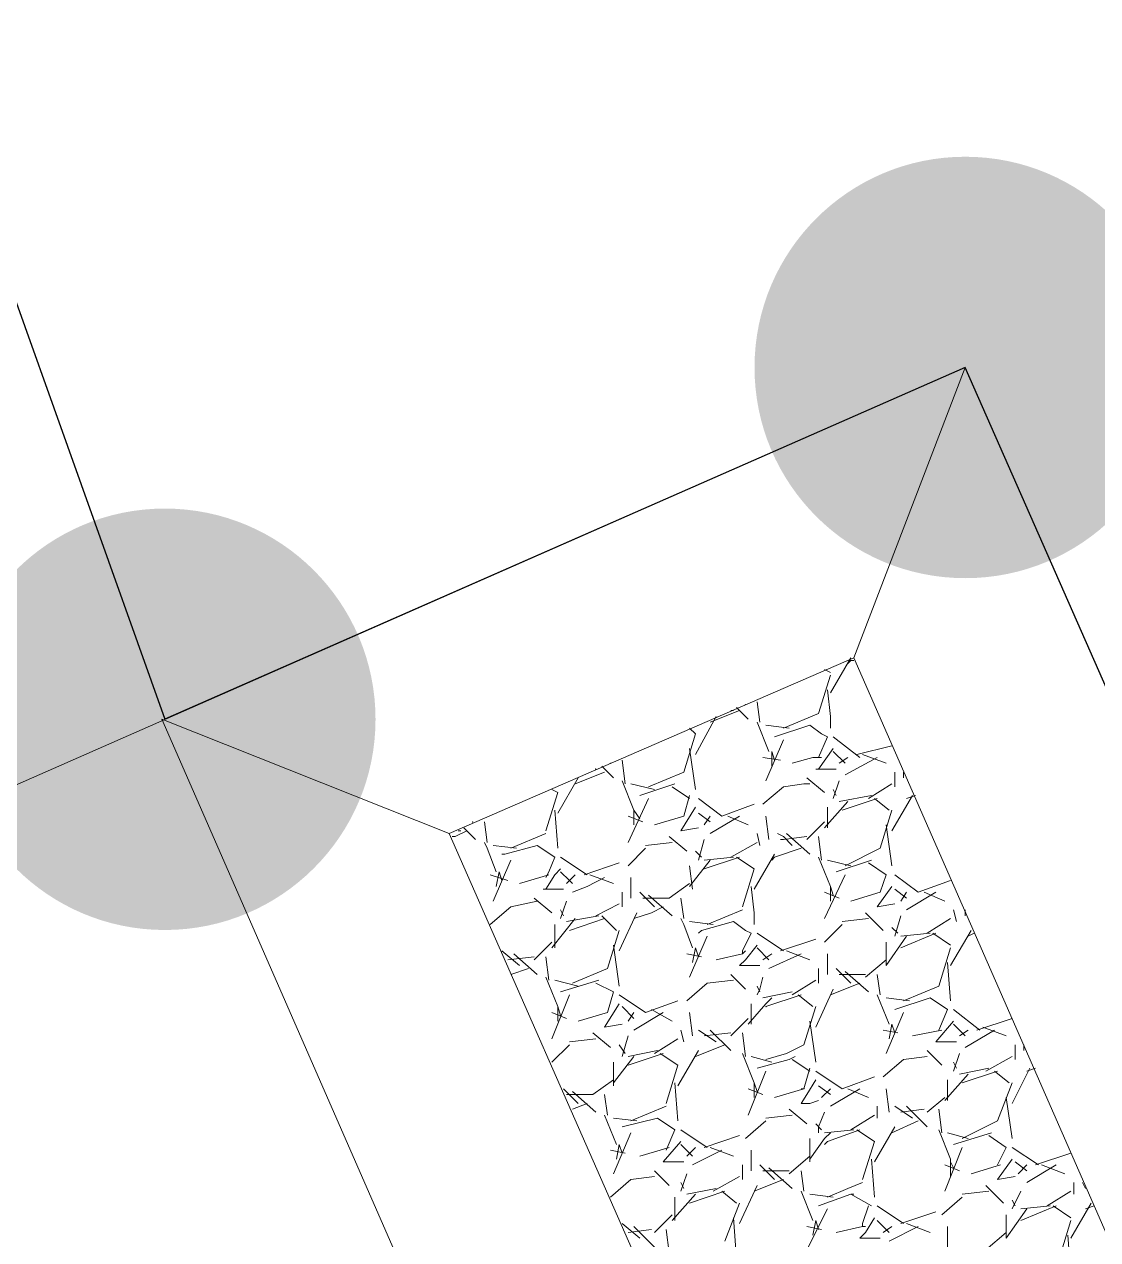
# Model space of a CAD drawing. Header units: metres. Extents: x 535356 to 535753, y 1836468 to 1836744.
# Drawn here: x 535497.691 to 535501.352, y 1836629.385 to 1836633.53 of the extents above; entities that cross this region are included whole.
import ezdxf

# ---------------------------------------------------------------- set-up
doc = ezdxf.new("R2010")
doc.units = ezdxf.units.M
doc.header["$MEASUREMENT"] = 0
for name, color, linetype, lineweight in [('Level 4', 1, 'Continuous', 0), ('Level 42', 1, 'Continuous', 0), ('Level 5', 1, 'Continuous', 0)]:
    doc.layers.add(name, color=color, linetype=linetype, lineweight=lineweight)

msp = doc.modelspace()

# ---------------------------------------------------------------- hatches: boundary and pattern name
at = {"layer": 'Level 4', "linetype": 'Continuous', "lineweight": 0}
h = msp.add_hatch(color=7, dxfattribs=at)
edge = h.paths.add_edge_path()
edge.add_arc((535500.9, 1836632.36), 0.7187, 270, 630)
h = msp.add_hatch(color=7, dxfattribs=at)
edge = h.paths.add_edge_path()
edge.add_arc((535498.17, 1836631.16), 0.7187, 270, 630)

# ---------------------------------------------------------------- linework, layer by layer
at = {"layer": 'Level 42', "color": 7, "linetype": 'Continuous', "lineweight": 0}
for p, q in [((535497.24, 1836630.75), (535500.9, 1836632.36)), ((535497.24, 1836630.75), (535500.9, 1836632.36)), ((535500.52, 1836631.37), (535500.9, 1836632.36)), ((535500.52, 1836631.37), (535500.9, 1836632.36)), ((535504.08, 1836625.13), (535500.9, 1836632.36)), ((535504.08, 1836625.13), (535500.9, 1836632.36)), ((535499.14, 1836630.77), (535500.52, 1836631.37)), ((535499.14, 1836630.77), (535500.52, 1836631.37)), ((535500.51, 1836631.37), (535500.44, 1836631.25)), ((535500.51, 1836631.37), (535500.44, 1836631.25)), ((535503.09, 1836625.51), (535500.52, 1836631.37)), ((535503.09, 1836625.51), (535500.52, 1836631.37)), ((535500.42, 1836631.33), (535500.44, 1836631.32)), ((535500.42, 1836631.33), (535500.44, 1836631.32)), ((535500.51, 1836631.36), (535500.5, 1836631.35)), ((535500.51, 1836631.36), (535500.5, 1836631.35)), ((535500.52, 1836631.36), (535500.51, 1836631.36)), ((535500.52, 1836631.36), (535500.51, 1836631.36)), ((535500.44, 1836631.31), (535500.4, 1836631.18)), ((535500.44, 1836631.31), (535500.4, 1836631.18)), ((535500.43, 1836631.26), (535500.44, 1836631.17)), ((535500.43, 1836631.26), (535500.44, 1836631.17)), ((535500.16, 1836631.16), (535500.12, 1836631.2)), ((535500.16, 1836631.16), (535500.12, 1836631.2)), ((535500.2, 1836631.15), (535500.19, 1836631.22)), ((535500.2, 1836631.15), (535500.19, 1836631.22)), ((535501.33, 1836623.92), (535498.16, 1836631.16)), ((535499.14, 1836630.77), (535498.16, 1836631.16)), ((535501.33, 1836623.92), (535498.16, 1836631.16)), ((535499.14, 1836630.77), (535498.16, 1836631.16)), ((535500.05, 1836631.17), (535499.98, 1836631.04)), ((535500.05, 1836631.17), (535499.98, 1836631.04)), ((535500.13, 1836631.19), (535500.03, 1836631.15)), ((535500.13, 1836631.19), (535500.03, 1836631.15)), ((535500.11, 1836631.19), (535500.1, 1836631.19)), ((535500.11, 1836631.19), (535500.1, 1836631.19)), ((535500.4, 1836631.18), (535500.28, 1836631.13)), ((535500.4, 1836631.18), (535500.28, 1836631.13)), ((535500.44, 1836631.17), (535500.44, 1836631.13)), ((535500.44, 1836631.17), (535500.44, 1836631.13)), ((535499.96, 1836631.13), (535499.98, 1836631.11)), ((535499.96, 1836631.13), (535499.98, 1836631.11)), ((535500.23, 1836631.05), (535500.19, 1836631.15)), ((535500.23, 1836631.05), (535500.19, 1836631.15)), ((535500.3, 1836631.13), (535500.22, 1836631.14)), ((535500.3, 1836631.13), (535500.22, 1836631.14)), ((535500.37, 1836631.14), (535500.25, 1836631.1)), ((535500.37, 1836631.14), (535500.25, 1836631.1)), ((535500.41, 1836631.11), (535500.37, 1836631.14)), ((535500.41, 1836631.11), (535500.37, 1836631.14)), ((535499.98, 1836631.11), (535499.94, 1836630.98)), ((535499.98, 1836631.11), (535499.94, 1836630.98)), ((535500.22, 1836630.95), (535500.28, 1836631.09)), ((535500.22, 1836630.95), (535500.28, 1836631.09)), ((535500.4, 1836631.03), (535500.43, 1836631.1)), ((535500.4, 1836631.03), (535500.43, 1836631.1)), ((535500.43, 1836631.1), (535500.41, 1836631.11)), ((535500.43, 1836631.1), (535500.41, 1836631.11)), ((535500.45, 1836631.1), (535500.54, 1836631.03)), ((535500.45, 1836631.1), (535500.54, 1836631.03)), ((535499.96, 1836631.06), (535499.98, 1836630.92)), ((535499.96, 1836631.06), (535499.98, 1836630.92)), ((535500.24, 1836631.05), (535500.24, 1836631)), ((535500.24, 1836631.05), (535500.25, 1836631.02)), ((535500.24, 1836631.05), (535500.24, 1836631)), ((535500.24, 1836631.05), (535500.25, 1836631.02)), ((535500.45, 1836631.06), (535500.4, 1836630.99)), ((535500.45, 1836631.06), (535500.4, 1836630.99)), ((535500.49, 1836631.01), (535500.45, 1836631.05)), ((535500.49, 1836631.01), (535500.45, 1836631.05)), ((535500.53, 1836631.04), (535500.65, 1836631.07)), ((535500.53, 1836631.04), (535500.65, 1836631.07)), ((535500.55, 1836631.04), (535500.63, 1836631.01)), ((535500.55, 1836631.04), (535500.63, 1836631.01)), ((535499.7, 1836630.96), (535499.66, 1836631)), ((535499.7, 1836630.96), (535499.66, 1836631)), ((535499.74, 1836630.94), (535499.73, 1836631.02)), ((535499.74, 1836630.94), (535499.73, 1836631.02)), ((535500.21, 1836631.03), (535500.27, 1836631.02)), ((535500.21, 1836631.03), (535500.27, 1836631.02)), ((535500.31, 1836631.01), (535500.38, 1836631.03)), ((535500.31, 1836631.01), (535500.38, 1836631.03)), ((535500.38, 1836631.03), (535500.41, 1836631.03)), ((535500.38, 1836631.03), (535500.41, 1836631.03)), ((535500.47, 1836631.01), (535500.5, 1836631.03)), ((535500.47, 1836631.01), (535500.5, 1836631.03)), ((535500.49, 1836630.97), (535500.6, 1836631.03)), ((535500.49, 1836630.97), (535500.6, 1836631.03)), ((535499.58, 1836630.96), (535499.51, 1836630.84)), ((535499.58, 1836630.96), (535499.51, 1836630.84)), ((535499.67, 1836630.98), (535499.57, 1836630.94)), ((535499.67, 1836630.98), (535499.57, 1836630.94)), ((535499.94, 1836630.98), (535499.82, 1836630.93)), ((535499.94, 1836630.98), (535499.82, 1836630.93)), ((535500.42, 1836630.91), (535500.36, 1836630.96)), ((535500.42, 1836630.91), (535500.36, 1836630.96)), ((535500.39, 1836630.99), (535500.46, 1836630.99)), ((535500.39, 1836630.99), (535500.46, 1836630.99)), ((535500.66, 1836630.98), (535500.66, 1836630.93)), ((535500.66, 1836630.98), (535500.66, 1836630.93)), ((535500.69, 1836630.98), (535500.69, 1836630.96)), ((535500.69, 1836630.98), (535500.69, 1836630.96)), ((535499.51, 1836630.91), (535499.47, 1836630.78)), ((535499.51, 1836630.91), (535499.47, 1836630.78)), ((535499.49, 1836630.92), (535499.51, 1836630.91)), ((535499.49, 1836630.92), (535499.51, 1836630.91)), ((535499.77, 1836630.85), (535499.73, 1836630.95)), ((535499.77, 1836630.85), (535499.73, 1836630.95)), ((535499.84, 1836630.92), (535499.76, 1836630.94)), ((535499.84, 1836630.92), (535499.76, 1836630.94)), ((535499.91, 1836630.94), (535499.79, 1836630.9)), ((535499.91, 1836630.94), (535499.79, 1836630.9)), ((535499.96, 1836630.89), (535499.9, 1836630.93)), ((535499.96, 1836630.89), (535499.9, 1836630.93)), ((535500.28, 1836630.93), (535500.21, 1836630.87)), ((535500.28, 1836630.93), (535500.21, 1836630.87)), ((535500.35, 1836630.94), (535500.28, 1836630.93)), ((535500.35, 1836630.94), (535500.28, 1836630.93)), ((535500.37, 1836630.94), (535500.35, 1836630.94)), ((535500.37, 1836630.94), (535500.35, 1836630.94)), ((535500.45, 1836630.89), (535500.47, 1836630.95)), ((535500.45, 1836630.89), (535500.47, 1836630.95)), ((535500.45, 1836630.92), (535500.46, 1836630.9)), ((535500.45, 1836630.92), (535500.46, 1836630.9)), ((535500.57, 1836630.89), (535500.65, 1836630.94)), ((535500.57, 1836630.89), (535500.65, 1836630.94)), ((535499.75, 1836630.74), (535499.82, 1836630.89)), ((535499.75, 1836630.74), (535499.82, 1836630.89)), ((535499.94, 1836630.83), (535499.96, 1836630.9)), ((535499.94, 1836630.83), (535499.96, 1836630.9)), ((535499.99, 1836630.89), (535500.07, 1836630.83)), ((535499.99, 1836630.89), (535500.07, 1836630.83)), ((535500.07, 1836630.83), (535500.18, 1836630.87)), ((535500.07, 1836630.83), (535500.18, 1836630.87)), ((535500.42, 1836630.79), (535500.5, 1836630.88)), ((535500.42, 1836630.79), (535500.5, 1836630.88)), ((535500.47, 1836630.88), (535500.58, 1836630.9)), ((535500.47, 1836630.88), (535500.58, 1836630.9)), ((535500.48, 1836630.85), (535500.6, 1836630.89)), ((535500.48, 1836630.85), (535500.6, 1836630.89)), ((535500.48, 1836630.85), (535500.6, 1836630.89)), ((535500.48, 1836630.85), (535500.6, 1836630.89)), ((535500.59, 1836630.89), (535500.64, 1836630.85)), ((535500.59, 1836630.89), (535500.64, 1836630.85)), ((535500.72, 1836630.9), (535500.65, 1836630.78)), ((535500.72, 1836630.9), (535500.65, 1836630.78)), ((535500.73, 1836630.9), (535500.7, 1836630.89)), ((535500.73, 1836630.9), (535500.7, 1836630.89)), ((535499.5, 1836630.85), (535499.51, 1836630.72)), ((535499.5, 1836630.85), (535499.51, 1836630.72)), ((535499.75, 1836630.83), (535499.8, 1836630.81)), ((535499.75, 1836630.83), (535499.8, 1836630.81)), ((535499.77, 1836630.85), (535499.77, 1836630.8)), ((535499.77, 1836630.85), (535499.79, 1836630.82)), ((535499.77, 1836630.85), (535499.77, 1836630.8)), ((535499.77, 1836630.85), (535499.79, 1836630.82)), ((535499.84, 1836630.8), (535499.94, 1836630.83)), ((535499.84, 1836630.8), (535499.94, 1836630.83)), ((535499.98, 1836630.86), (535499.93, 1836630.78)), ((535499.98, 1836630.86), (535499.93, 1836630.78)), ((535500.03, 1836630.81), (535499.99, 1836630.84)), ((535500.03, 1836630.81), (535499.99, 1836630.84)), ((535500.01, 1836630.8), (535500.03, 1836630.83)), ((535500.01, 1836630.8), (535500.03, 1836630.83)), ((535500.03, 1836630.77), (535500.13, 1836630.83)), ((535500.03, 1836630.77), (535500.13, 1836630.83)), ((535500.09, 1836630.83), (535500.16, 1836630.8)), ((535500.09, 1836630.83), (535500.16, 1836630.8)), ((535500.22, 1836630.83), (535500.23, 1836630.75)), ((535500.22, 1836630.83), (535500.23, 1836630.75)), ((535500.43, 1836630.86), (535500.43, 1836630.79)), ((535500.43, 1836630.86), (535500.43, 1836630.79)), ((535500.65, 1836630.85), (535500.61, 1836630.72)), ((535500.65, 1836630.85), (535500.61, 1836630.72)), ((535499.23, 1836630.75), (535499.19, 1836630.79)), ((535499.23, 1836630.75), (535499.19, 1836630.79)), ((535499.27, 1836630.74), (535499.26, 1836630.81)), ((535499.27, 1836630.74), (535499.26, 1836630.81)), ((535499.93, 1836630.78), (535499.99, 1836630.79)), ((535499.93, 1836630.78), (535499.99, 1836630.79)), ((535500.42, 1836630.81), (535500.36, 1836630.75)), ((535500.42, 1836630.81), (535500.36, 1836630.75)), ((535500.63, 1836630.8), (535500.65, 1836630.66)), ((535500.63, 1836630.8), (535500.65, 1836630.66)), ((535501.72, 1836624.91), (535499.14, 1836630.77)), ((535501.72, 1836624.91), (535499.14, 1836630.77)), ((535499.16, 1836630.76), (535499.15, 1836630.76)), ((535499.16, 1836630.76), (535499.15, 1836630.76)), ((535499.2, 1836630.78), (535499.16, 1836630.76)), ((535499.2, 1836630.78), (535499.16, 1836630.76)), ((535499.18, 1836630.78), (535499.17, 1836630.78)), ((535499.18, 1836630.78), (535499.17, 1836630.78)), ((535499.47, 1836630.77), (535499.35, 1836630.72)), ((535499.47, 1836630.77), (535499.35, 1836630.72)), ((535499.95, 1836630.71), (535499.89, 1836630.76)), ((535499.95, 1836630.71), (535499.89, 1836630.76)), ((535499.99, 1836630.68), (535500.01, 1836630.75)), ((535499.99, 1836630.68), (535500.01, 1836630.75)), ((535500.19, 1836630.77), (535500.2, 1836630.73)), ((535500.19, 1836630.77), (535500.2, 1836630.73)), ((535500.28, 1836630.76), (535500.26, 1836630.77)), ((535500.28, 1836630.76), (535500.26, 1836630.77)), ((535500.28, 1836630.75), (535500.27, 1836630.75)), ((535500.28, 1836630.75), (535500.27, 1836630.75)), ((535500.36, 1836630.76), (535500.28, 1836630.75)), ((535500.31, 1836630.73), (535500.28, 1836630.76)), ((535500.36, 1836630.76), (535500.28, 1836630.75)), ((535500.31, 1836630.73), (535500.28, 1836630.76)), ((535500.37, 1836630.7), (535500.29, 1836630.77)), ((535500.37, 1836630.7), (535500.29, 1836630.77)), ((535500.41, 1836630.68), (535500.4, 1836630.76)), ((535500.41, 1836630.68), (535500.4, 1836630.76)), ((535499.27, 1836630.72), (535499.26, 1836630.74)), ((535499.27, 1836630.72), (535499.26, 1836630.74)), ((535499.3, 1836630.64), (535499.27, 1836630.72)), ((535499.3, 1836630.64), (535499.27, 1836630.72)), ((535499.37, 1836630.72), (535499.29, 1836630.73)), ((535499.37, 1836630.72), (535499.29, 1836630.73)), ((535499.44, 1836630.73), (535499.33, 1836630.7)), ((535499.44, 1836630.73), (535499.33, 1836630.7)), ((535499.5, 1836630.69), (535499.44, 1836630.73)), ((535499.5, 1836630.69), (535499.44, 1836630.73)), ((535499.81, 1836630.72), (535499.75, 1836630.66)), ((535499.81, 1836630.72), (535499.75, 1836630.66)), ((535499.9, 1836630.74), (535499.81, 1836630.73)), ((535499.9, 1836630.74), (535499.81, 1836630.73)), ((535499.98, 1836630.71), (535500, 1836630.69)), ((535499.98, 1836630.71), (535500, 1836630.69)), ((535500.1, 1836630.69), (535500.19, 1836630.74)), ((535500.1, 1836630.69), (535500.19, 1836630.74)), ((535500.34, 1836630.72), (535500.25, 1836630.69)), ((535500.34, 1836630.72), (535500.25, 1836630.69)), ((535500.61, 1836630.72), (535500.49, 1836630.66)), ((535500.61, 1836630.72), (535500.49, 1836630.66)), ((535499.29, 1836630.54), (535499.35, 1836630.68)), ((535499.29, 1836630.54), (535499.35, 1836630.68)), ((535499.33, 1836630.7), (535499.32, 1836630.7)), ((535499.33, 1836630.7), (535499.32, 1836630.7)), ((535499.48, 1836630.64), (535499.5, 1836630.69)), ((535499.48, 1836630.64), (535499.5, 1836630.69)), ((535499.52, 1836630.69), (535499.61, 1836630.63)), ((535499.52, 1836630.69), (535499.61, 1836630.63)), ((535499.6, 1836630.63), (535499.72, 1836630.67)), ((535499.6, 1836630.63), (535499.72, 1836630.67)), ((535499.96, 1836630.59), (535500.03, 1836630.68)), ((535499.96, 1836630.59), (535500.03, 1836630.68)), ((535500.01, 1836630.68), (535500.11, 1836630.69)), ((535500.01, 1836630.65), (535500.13, 1836630.69)), ((535500.01, 1836630.65), (535500.13, 1836630.69)), ((535500.01, 1836630.68), (535500.11, 1836630.69)), ((535500.01, 1836630.65), (535500.13, 1836630.69)), ((535500.01, 1836630.65), (535500.13, 1836630.69)), ((535500.12, 1836630.69), (535500.18, 1836630.65)), ((535500.12, 1836630.69), (535500.18, 1836630.65)), ((535500.25, 1836630.7), (535500.18, 1836630.58)), ((535500.25, 1836630.7), (535500.18, 1836630.58)), ((535500.25, 1836630.69), (535500.24, 1836630.68)), ((535500.25, 1836630.69), (535500.24, 1836630.68)), ((535500.44, 1836630.59), (535500.4, 1836630.69)), ((535500.44, 1836630.59), (535500.4, 1836630.69)), ((535500.51, 1836630.66), (535500.43, 1836630.68)), ((535500.51, 1836630.66), (535500.43, 1836630.68)), ((535500.58, 1836630.68), (535500.46, 1836630.64)), ((535500.58, 1836630.68), (535500.46, 1836630.64)), ((535500.63, 1836630.63), (535500.57, 1836630.67)), ((535500.63, 1836630.63), (535500.57, 1836630.67)), ((535499.28, 1836630.63), (535499.34, 1836630.61)), ((535499.28, 1836630.63), (535499.34, 1836630.61)), ((535499.31, 1836630.64), (535499.3, 1836630.59)), ((535499.31, 1836630.64), (535499.3, 1836630.59)), ((535499.31, 1836630.64), (535499.32, 1836630.61)), ((535499.31, 1836630.64), (535499.32, 1836630.61)), ((535499.38, 1836630.6), (535499.48, 1836630.63)), ((535499.38, 1836630.6), (535499.48, 1836630.63)), ((535499.47, 1836630.62), (535499.48, 1836630.64)), ((535499.47, 1836630.62), (535499.48, 1836630.64)), ((535499.5, 1836630.63), (535499.47, 1836630.58)), ((535499.5, 1836630.63), (535499.47, 1836630.58)), ((535499.52, 1836630.65), (535499.5, 1836630.63)), ((535499.52, 1836630.65), (535499.5, 1836630.63)), ((535499.55, 1836630.61), (535499.52, 1836630.64)), ((535499.55, 1836630.61), (535499.52, 1836630.64)), ((535499.55, 1836630.61), (535499.57, 1836630.63)), ((535499.55, 1836630.61), (535499.57, 1836630.63)), ((535499.61, 1836630.59), (535499.67, 1836630.62)), ((535499.61, 1836630.59), (535499.67, 1836630.62)), ((535499.62, 1836630.63), (535499.7, 1836630.6)), ((535499.62, 1836630.63), (535499.7, 1836630.6)), ((535499.76, 1836630.62), (535499.76, 1836630.55)), ((535499.76, 1836630.62), (535499.76, 1836630.55)), ((535499.96, 1836630.66), (535499.97, 1836630.58)), ((535499.96, 1836630.66), (535499.97, 1836630.58)), ((535500.18, 1836630.65), (535500.14, 1836630.52)), ((535500.18, 1836630.65), (535500.14, 1836630.52)), ((535500.42, 1836630.48), (535500.49, 1836630.63)), ((535500.42, 1836630.48), (535500.49, 1836630.63)), ((535500.61, 1836630.57), (535500.63, 1836630.63)), ((535500.61, 1836630.57), (535500.63, 1836630.63)), ((535500.66, 1836630.63), (535500.74, 1836630.57)), ((535500.66, 1836630.63), (535500.74, 1836630.57)), ((535499.46, 1836630.58), (535499.53, 1836630.58)), ((535499.46, 1836630.58), (535499.53, 1836630.58)), ((535499.54, 1836630.6), (535499.55, 1836630.61)), ((535499.54, 1836630.6), (535499.55, 1836630.61)), ((535499.56, 1836630.6), (535499.55, 1836630.61)), ((535499.56, 1836630.6), (535499.55, 1836630.61)), ((535499.56, 1836630.57), (535499.61, 1836630.59)), ((535499.56, 1836630.57), (535499.61, 1836630.59)), ((535499.96, 1836630.6), (535499.89, 1836630.55)), ((535499.96, 1836630.6), (535499.89, 1836630.55)), ((535500.17, 1836630.59), (535500.18, 1836630.5)), ((535500.17, 1836630.59), (535500.18, 1836630.5)), ((535500.44, 1836630.59), (535500.44, 1836630.54)), ((535500.44, 1836630.59), (535500.45, 1836630.56)), ((535500.44, 1836630.59), (535500.44, 1836630.54)), ((535500.44, 1836630.59), (535500.45, 1836630.56)), ((535500.65, 1836630.59), (535500.6, 1836630.52)), ((535500.65, 1836630.59), (535500.6, 1836630.52)), ((535500.7, 1836630.55), (535500.66, 1836630.58)), ((535500.7, 1836630.55), (535500.66, 1836630.58)), ((535500.74, 1836630.57), (535500.85, 1836630.61)), ((535500.74, 1836630.57), (535500.85, 1836630.61)), ((535499.44, 1836630.54), (535499.35, 1836630.52)), ((535499.44, 1836630.54), (535499.35, 1836630.52)), ((535499.49, 1836630.5), (535499.43, 1836630.55)), ((535499.49, 1836630.5), (535499.43, 1836630.55)), ((535499.52, 1836630.48), (535499.54, 1836630.54)), ((535499.52, 1836630.48), (535499.54, 1836630.54)), ((535499.73, 1836630.57), (535499.73, 1836630.54)), ((535499.73, 1836630.57), (535499.73, 1836630.54)), ((535499.73, 1836630.54), (535499.73, 1836630.52)), ((535499.73, 1836630.54), (535499.73, 1836630.52)), ((535499.84, 1836630.52), (535499.79, 1836630.57)), ((535499.84, 1836630.52), (535499.79, 1836630.57)), ((535499.89, 1836630.55), (535499.8, 1836630.55)), ((535499.89, 1836630.55), (535499.8, 1836630.55)), ((535499.9, 1836630.49), (535499.82, 1836630.56)), ((535499.9, 1836630.49), (535499.82, 1836630.56)), ((535499.94, 1836630.48), (535499.93, 1836630.55)), ((535499.94, 1836630.48), (535499.93, 1836630.55)), ((535500.42, 1836630.57), (535500.47, 1836630.55)), ((535500.42, 1836630.57), (535500.47, 1836630.55)), ((535500.51, 1836630.54), (535500.61, 1836630.57)), ((535500.51, 1836630.54), (535500.61, 1836630.57)), ((535500.68, 1836630.54), (535500.7, 1836630.57)), ((535500.68, 1836630.54), (535500.7, 1836630.57)), ((535500.7, 1836630.51), (535500.8, 1836630.57)), ((535500.7, 1836630.51), (535500.8, 1836630.57)), ((535500.76, 1836630.57), (535500.83, 1836630.54)), ((535500.76, 1836630.57), (535500.83, 1836630.54)), ((535499.35, 1836630.52), (535499.28, 1836630.46)), ((535499.35, 1836630.52), (535499.28, 1836630.46)), ((535499.52, 1836630.51), (535499.53, 1836630.49)), ((535499.52, 1836630.51), (535499.53, 1836630.49)), ((535499.64, 1836630.49), (535499.72, 1836630.53)), ((535499.64, 1836630.49), (535499.72, 1836630.53)), ((535499.78, 1836630.5), (535499.72, 1836630.37)), ((535499.78, 1836630.5), (535499.72, 1836630.37)), ((535499.83, 1836630.5), (535499.77, 1836630.48)), ((535499.83, 1836630.5), (535499.77, 1836630.48)), ((535499.87, 1836630.52), (535499.83, 1836630.5)), ((535499.87, 1836630.52), (535499.83, 1836630.5)), ((535500.14, 1836630.51), (535500.02, 1836630.46)), ((535500.14, 1836630.51), (535500.02, 1836630.46)), ((535500.18, 1836630.5), (535500.18, 1836630.46)), ((535500.18, 1836630.5), (535500.18, 1836630.46)), ((535500.62, 1836630.44), (535500.56, 1836630.5)), ((535500.62, 1836630.44), (535500.56, 1836630.5)), ((535500.6, 1836630.52), (535500.66, 1836630.53)), ((535500.6, 1836630.52), (535500.66, 1836630.53)), ((535500.86, 1836630.51), (535500.87, 1836630.47)), ((535500.86, 1836630.51), (535500.87, 1836630.47)), ((535500.9, 1836630.51), (535500.9, 1836630.49)), ((535500.9, 1836630.51), (535500.9, 1836630.49)), ((535499.49, 1836630.38), (535499.57, 1836630.48)), ((535499.49, 1836630.38), (535499.57, 1836630.48)), ((535499.5, 1836630.46), (535499.5, 1836630.38)), ((535499.5, 1836630.46), (535499.5, 1836630.38)), ((535499.54, 1836630.47), (535499.65, 1836630.49)), ((535499.54, 1836630.47), (535499.65, 1836630.49)), ((535499.55, 1836630.44), (535499.67, 1836630.48)), ((535499.55, 1836630.44), (535499.67, 1836630.48)), ((535499.55, 1836630.44), (535499.67, 1836630.48)), ((535499.55, 1836630.44), (535499.67, 1836630.48)), ((535499.66, 1836630.49), (535499.71, 1836630.44)), ((535499.66, 1836630.49), (535499.71, 1836630.44)), ((535499.94, 1836630.46), (535499.93, 1836630.48)), ((535499.94, 1836630.46), (535499.93, 1836630.48)), ((535499.97, 1836630.38), (535499.94, 1836630.46)), ((535499.97, 1836630.38), (535499.94, 1836630.46)), ((535500.04, 1836630.46), (535499.96, 1836630.47)), ((535500.04, 1836630.46), (535499.96, 1836630.47)), ((535500.11, 1836630.47), (535500, 1836630.44)), ((535500.11, 1836630.47), (535500, 1836630.44)), ((535500.15, 1836630.44), (535500.11, 1836630.47)), ((535500.15, 1836630.44), (535500.11, 1836630.47)), ((535500.48, 1836630.46), (535500.42, 1836630.4)), ((535500.48, 1836630.46), (535500.42, 1836630.4)), ((535500.57, 1836630.48), (535500.48, 1836630.47)), ((535500.57, 1836630.48), (535500.48, 1836630.47)), ((535500.66, 1836630.42), (535500.68, 1836630.49)), ((535500.66, 1836630.42), (535500.68, 1836630.49)), ((535500.77, 1836630.43), (535500.85, 1836630.48)), ((535500.77, 1836630.43), (535500.85, 1836630.48)), ((535499.72, 1836630.44), (535499.68, 1836630.31)), ((535499.72, 1836630.44), (535499.68, 1836630.31)), ((535499.96, 1836630.28), (535500.02, 1836630.42)), ((535499.96, 1836630.28), (535500.02, 1836630.42)), ((535500, 1836630.44), (535499.99, 1836630.43)), ((535500, 1836630.44), (535499.99, 1836630.43)), ((535500.14, 1836630.37), (535500.17, 1836630.43)), ((535500.14, 1836630.37), (535500.17, 1836630.43)), ((535500.17, 1836630.43), (535500.15, 1836630.44)), ((535500.17, 1836630.43), (535500.15, 1836630.44)), ((535500.19, 1836630.43), (535500.28, 1836630.37)), ((535500.19, 1836630.43), (535500.28, 1836630.37)), ((535500.63, 1836630.32), (535500.7, 1836630.42)), ((535500.63, 1836630.32), (535500.7, 1836630.42)), ((535500.65, 1836630.45), (535500.67, 1836630.43)), ((535500.65, 1836630.45), (535500.67, 1836630.43)), ((535500.68, 1836630.42), (535500.78, 1836630.43)), ((535500.68, 1836630.38), (535500.8, 1836630.43)), ((535500.68, 1836630.38), (535500.8, 1836630.43)), ((535500.68, 1836630.42), (535500.78, 1836630.43)), ((535500.68, 1836630.38), (535500.8, 1836630.43)), ((535500.68, 1836630.38), (535500.8, 1836630.43)), ((535500.79, 1836630.43), (535500.85, 1836630.39)), ((535500.79, 1836630.43), (535500.85, 1836630.39)), ((535500.92, 1836630.44), (535500.85, 1836630.32)), ((535500.92, 1836630.44), (535500.85, 1836630.32)), ((535500.93, 1836630.43), (535500.91, 1836630.42)), ((535500.93, 1836630.43), (535500.91, 1836630.42)), ((535499.49, 1836630.4), (535499.43, 1836630.34)), ((535499.49, 1836630.4), (535499.43, 1836630.34)), ((535499.7, 1836630.39), (535499.72, 1836630.25)), ((535499.7, 1836630.39), (535499.72, 1836630.25)), ((535499.98, 1836630.38), (535499.97, 1836630.33)), ((535499.98, 1836630.38), (535499.97, 1836630.33)), ((535499.98, 1836630.38), (535499.99, 1836630.35)), ((535499.98, 1836630.38), (535499.99, 1836630.35)), ((535500.19, 1836630.39), (535500.15, 1836630.34)), ((535500.19, 1836630.39), (535500.15, 1836630.34)), ((535500.23, 1836630.34), (535500.19, 1836630.38)), ((535500.23, 1836630.34), (535500.19, 1836630.38)), ((535500.27, 1836630.37), (535500.39, 1836630.41)), ((535500.27, 1836630.37), (535500.39, 1836630.41)), ((535500.63, 1836630.4), (535500.63, 1836630.32)), ((535500.63, 1836630.4), (535500.63, 1836630.32)), ((535500.85, 1836630.38), (535500.81, 1836630.25)), ((535500.85, 1836630.38), (535500.81, 1836630.25)), ((535499.38, 1836630.32), (535499.32, 1836630.37)), ((535499.38, 1836630.32), (535499.32, 1836630.37)), ((535499.43, 1836630.35), (535499.34, 1836630.34)), ((535499.43, 1836630.35), (535499.34, 1836630.34)), ((535499.44, 1836630.29), (535499.36, 1836630.36)), ((535499.44, 1836630.29), (535499.36, 1836630.36)), ((535499.48, 1836630.27), (535499.47, 1836630.35)), ((535499.48, 1836630.27), (535499.47, 1836630.35)), ((535499.95, 1836630.36), (535500, 1836630.35)), ((535499.95, 1836630.36), (535500, 1836630.35)), ((535500.05, 1836630.34), (535500.14, 1836630.36)), ((535500.05, 1836630.34), (535500.14, 1836630.36)), ((535500.15, 1836630.34), (535500.13, 1836630.32)), ((535500.15, 1836630.34), (535500.13, 1836630.32)), ((535500.14, 1836630.36), (535500.15, 1836630.37)), ((535500.14, 1836630.36), (535500.14, 1836630.37)), ((535500.14, 1836630.36), (535500.15, 1836630.37)), ((535500.14, 1836630.36), (535500.14, 1836630.37)), ((535500.21, 1836630.34), (535500.24, 1836630.36)), ((535500.21, 1836630.34), (535500.24, 1836630.36)), ((535500.23, 1836630.31), (535500.34, 1836630.36)), ((535500.23, 1836630.31), (535500.34, 1836630.36)), ((535500.29, 1836630.37), (535500.37, 1836630.34)), ((535500.29, 1836630.37), (535500.37, 1836630.34)), ((535500.43, 1836630.36), (535500.43, 1836630.29)), ((535500.43, 1836630.36), (535500.43, 1836630.29)), ((535500.63, 1836630.34), (535500.56, 1836630.28)), ((535500.63, 1836630.34), (535500.56, 1836630.28)), ((535500.84, 1836630.33), (535500.85, 1836630.2)), ((535500.84, 1836630.33), (535500.85, 1836630.2)), ((535499.41, 1836630.31), (535499.35, 1836630.29)), ((535499.41, 1836630.31), (535499.35, 1836630.29)), ((535499.68, 1836630.31), (535499.56, 1836630.26)), ((535499.68, 1836630.31), (535499.56, 1836630.26)), ((535500.15, 1836630.24), (535500.1, 1836630.29)), ((535500.15, 1836630.24), (535500.1, 1836630.29)), ((535500.13, 1836630.32), (535500.16, 1836630.32)), ((535500.13, 1836630.32), (535500.16, 1836630.32)), ((535500.16, 1836630.32), (535500.2, 1836630.32)), ((535500.16, 1836630.32), (535500.2, 1836630.32)), ((535500.4, 1836630.31), (535500.4, 1836630.26)), ((535500.4, 1836630.31), (535500.4, 1836630.26)), ((535500.51, 1836630.26), (535500.46, 1836630.31)), ((535500.51, 1836630.26), (535500.46, 1836630.31)), ((535500.56, 1836630.29), (535500.47, 1836630.29)), ((535500.56, 1836630.29), (535500.47, 1836630.29)), ((535500.57, 1836630.23), (535500.49, 1836630.3)), ((535500.57, 1836630.23), (535500.49, 1836630.3)), ((535500.61, 1836630.22), (535500.6, 1836630.29)), ((535500.61, 1836630.22), (535500.6, 1836630.29)), ((535499.51, 1836630.18), (535499.47, 1836630.28)), ((535499.51, 1836630.18), (535499.47, 1836630.28)), ((535499.58, 1836630.25), (535499.5, 1836630.27)), ((535499.58, 1836630.25), (535499.5, 1836630.27)), ((535499.65, 1836630.27), (535499.52, 1836630.23)), ((535499.65, 1836630.27), (535499.52, 1836630.23)), ((535499.7, 1836630.23), (535499.64, 1836630.26)), ((535499.7, 1836630.23), (535499.64, 1836630.26)), ((535500.02, 1836630.26), (535499.95, 1836630.2)), ((535500.02, 1836630.26), (535499.95, 1836630.2)), ((535500.11, 1836630.27), (535500.02, 1836630.26)), ((535500.11, 1836630.27), (535500.02, 1836630.26)), ((535500.19, 1836630.25), (535500.2, 1836630.23)), ((535500.19, 1836630.25), (535500.2, 1836630.23)), ((535500.2, 1836630.24), (535500.21, 1836630.28)), ((535500.2, 1836630.24), (535500.21, 1836630.28)), ((535500.31, 1836630.22), (535500.39, 1836630.27)), ((535500.31, 1836630.22), (535500.39, 1836630.27)), ((535500.54, 1836630.26), (535500.44, 1836630.22)), ((535500.54, 1836630.26), (535500.44, 1836630.22)), ((535500.81, 1836630.25), (535500.69, 1836630.2)), ((535500.81, 1836630.25), (535500.69, 1836630.2)), ((535499.49, 1836630.07), (535499.55, 1836630.22)), ((535499.49, 1836630.07), (535499.55, 1836630.22)), ((535499.68, 1836630.16), (535499.7, 1836630.23)), ((535499.68, 1836630.16), (535499.7, 1836630.23)), ((535499.72, 1836630.22), (535499.81, 1836630.16)), ((535499.72, 1836630.22), (535499.81, 1836630.16)), ((535500.19, 1836630.22), (535500.2, 1836630.24)), ((535500.19, 1836630.22), (535500.2, 1836630.24)), ((535500.21, 1836630.21), (535500.31, 1836630.23)), ((535500.21, 1836630.21), (535500.31, 1836630.23)), ((535500.22, 1836630.18), (535500.34, 1836630.22)), ((535500.22, 1836630.18), (535500.34, 1836630.22)), ((535500.22, 1836630.18), (535500.34, 1836630.22)), ((535500.22, 1836630.18), (535500.34, 1836630.22)), ((535500.22, 1836630.19), (535500.24, 1836630.21)), ((535500.22, 1836630.19), (535500.24, 1836630.21)), ((535500.33, 1836630.22), (535500.38, 1836630.18)), ((535500.33, 1836630.22), (535500.38, 1836630.18)), ((535500.45, 1836630.24), (535500.39, 1836630.11)), ((535500.45, 1836630.24), (535500.39, 1836630.11)), ((535500.64, 1836630.12), (535500.6, 1836630.22)), ((535500.64, 1836630.12), (535500.6, 1836630.22)), ((535500.71, 1836630.2), (535500.63, 1836630.21)), ((535500.71, 1836630.2), (535500.63, 1836630.21)), ((535500.78, 1836630.21), (535500.66, 1836630.17)), ((535500.78, 1836630.21), (535500.66, 1836630.17)), ((535500.84, 1836630.17), (535500.78, 1836630.21)), ((535500.84, 1836630.17), (535500.78, 1836630.21)), ((535499.51, 1836630.18), (535499.51, 1836630.13)), ((535499.51, 1836630.18), (535499.52, 1836630.15)), ((535499.51, 1836630.18), (535499.51, 1836630.13)), ((535499.51, 1836630.18), (535499.52, 1836630.15)), ((535499.72, 1836630.19), (535499.67, 1836630.11)), ((535499.72, 1836630.19), (535499.67, 1836630.11)), ((535499.77, 1836630.14), (535499.73, 1836630.18)), ((535499.77, 1836630.14), (535499.73, 1836630.18)), ((535499.81, 1836630.16), (535499.92, 1836630.2)), ((535499.81, 1836630.16), (535499.92, 1836630.2)), ((535499.83, 1836630.17), (535499.9, 1836630.13)), ((535499.83, 1836630.17), (535499.9, 1836630.13)), ((535500.16, 1836630.12), (535500.22, 1836630.19)), ((535500.16, 1836630.12), (535500.22, 1836630.19)), ((535500.17, 1836630.19), (535500.17, 1836630.12)), ((535500.17, 1836630.19), (535500.17, 1836630.12)), ((535500.39, 1836630.18), (535500.35, 1836630.05)), ((535500.39, 1836630.18), (535500.35, 1836630.05)), ((535500.81, 1836630.1), (535500.84, 1836630.17)), ((535500.81, 1836630.1), (535500.84, 1836630.17)), ((535500.86, 1836630.17), (535500.95, 1836630.1)), ((535500.86, 1836630.17), (535500.95, 1836630.1)), ((535499.49, 1836630.16), (535499.54, 1836630.14)), ((535499.49, 1836630.16), (535499.54, 1836630.14)), ((535499.58, 1836630.13), (535499.68, 1836630.16)), ((535499.58, 1836630.13), (535499.68, 1836630.16)), ((535499.75, 1836630.13), (535499.77, 1836630.16)), ((535499.75, 1836630.13), (535499.77, 1836630.16)), ((535499.77, 1836630.1), (535499.87, 1836630.16)), ((535499.77, 1836630.1), (535499.87, 1836630.16)), ((535499.96, 1836630.16), (535499.97, 1836630.08)), ((535499.96, 1836630.16), (535499.97, 1836630.08)), ((535500.16, 1836630.14), (535500.1, 1836630.08)), ((535500.16, 1836630.14), (535500.1, 1836630.08)), ((535500.37, 1836630.13), (535500.39, 1836629.99)), ((535500.37, 1836630.13), (535500.39, 1836629.99)), ((535500.63, 1836630.02), (535500.69, 1836630.16)), ((535500.63, 1836630.02), (535500.69, 1836630.16)), ((535500.86, 1836630.13), (535500.8, 1836630.06)), ((535500.86, 1836630.13), (535500.8, 1836630.06)), ((535500.94, 1836630.1), (535501.06, 1836630.14)), ((535500.94, 1836630.1), (535501.06, 1836630.14)), ((535499.69, 1836630.04), (535499.63, 1836630.09)), ((535499.69, 1836630.04), (535499.63, 1836630.09)), ((535499.67, 1836630.11), (535499.73, 1836630.12)), ((535499.67, 1836630.11), (535499.73, 1836630.12)), ((535499.93, 1836630.1), (535499.94, 1836630.06)), ((535499.93, 1836630.1), (535499.94, 1836630.06)), ((535500.05, 1836630.06), (535499.99, 1836630.1)), ((535500.05, 1836630.06), (535499.99, 1836630.1)), ((535500.1, 1836630.09), (535500.01, 1836630.08)), ((535500.1, 1836630.09), (535500.01, 1836630.08)), ((535500.1, 1836630.03), (535500.03, 1836630.1)), ((535500.1, 1836630.03), (535500.03, 1836630.1)), ((535500.15, 1836630.01), (535500.14, 1836630.09)), ((535500.15, 1836630.01), (535500.14, 1836630.09)), ((535500.62, 1836630.1), (535500.67, 1836630.09)), ((535500.62, 1836630.1), (535500.67, 1836630.09)), ((535500.65, 1836630.12), (535500.64, 1836630.07)), ((535500.65, 1836630.12), (535500.64, 1836630.07)), ((535500.65, 1836630.12), (535500.66, 1836630.09)), ((535500.65, 1836630.12), (535500.66, 1836630.09)), ((535500.72, 1836630.08), (535500.82, 1836630.1)), ((535500.72, 1836630.08), (535500.82, 1836630.1)), ((535500.9, 1836630.08), (535500.86, 1836630.12)), ((535500.9, 1836630.08), (535500.86, 1836630.12)), ((535500.88, 1836630.08), (535500.91, 1836630.1)), ((535500.88, 1836630.08), (535500.91, 1836630.1)), ((535500.9, 1836630.04), (535501, 1836630.1)), ((535500.9, 1836630.04), (535501, 1836630.1)), ((535500.96, 1836630.11), (535501.04, 1836630.08)), ((535500.96, 1836630.11), (535501.04, 1836630.08)), ((535499.55, 1836630.05), (535499.49, 1836629.99)), ((535499.55, 1836630.05), (535499.49, 1836629.99)), ((535499.64, 1836630.07), (535499.55, 1836630.06)), ((535499.64, 1836630.07), (535499.55, 1836630.06)), ((535499.72, 1836630.05), (535499.74, 1836630.02)), ((535499.72, 1836630.05), (535499.74, 1836630.02)), ((535499.73, 1836630.01), (535499.75, 1836630.08)), ((535499.73, 1836630.01), (535499.75, 1836630.08)), ((535499.84, 1836630.02), (535499.92, 1836630.07)), ((535499.84, 1836630.02), (535499.92, 1836630.07)), ((535500.08, 1836630.05), (535499.98, 1836630.01)), ((535500.08, 1836630.05), (535499.98, 1836630.01)), ((535500.35, 1836630.05), (535500.29, 1836630.02)), ((535500.35, 1836630.05), (535500.29, 1836630.02)), ((535500.8, 1836630.06), (535500.87, 1836630.06)), ((535500.8, 1836630.06), (535500.87, 1836630.06)), ((535501.07, 1836630.05), (535501.07, 1836630)), ((535501.07, 1836630.05), (535501.07, 1836630)), ((535501.1, 1836630.05), (535501.1, 1836630.03)), ((535501.1, 1836630.05), (535501.1, 1836630.03)), ((535499.7, 1836629.92), (535499.77, 1836630.01)), ((535499.7, 1836629.92), (535499.77, 1836630.01)), ((535499.75, 1836630.01), (535499.85, 1836630.03)), ((535499.75, 1836630.01), (535499.85, 1836630.03)), ((535499.75, 1836629.98), (535499.87, 1836630.02)), ((535499.75, 1836629.98), (535499.87, 1836630.02)), ((535499.75, 1836629.98), (535499.87, 1836630.02)), ((535499.75, 1836629.98), (535499.87, 1836630.02)), ((535499.86, 1836630.02), (535499.92, 1836629.98)), ((535499.86, 1836630.02), (535499.92, 1836629.98)), ((535499.99, 1836630.03), (535499.92, 1836629.91)), ((535499.99, 1836630.03), (535499.92, 1836629.91)), ((535500.18, 1836629.92), (535500.14, 1836630.02)), ((535500.18, 1836629.92), (535500.14, 1836630.02)), ((535500.24, 1836629.99), (535500.17, 1836630.01)), ((535500.24, 1836629.99), (535500.17, 1836630.01)), ((535500.3, 1836630), (535500.19, 1836629.97)), ((535500.3, 1836630), (535500.19, 1836629.97)), ((535500.29, 1836630.02), (535500.22, 1836630)), ((535500.29, 1836630.02), (535500.22, 1836630)), ((535500.32, 1836630.01), (535500.3, 1836630)), ((535500.32, 1836630.01), (535500.3, 1836630)), ((535500.37, 1836629.96), (535500.31, 1836630)), ((535500.37, 1836629.96), (535500.31, 1836630)), ((535500.69, 1836630), (535500.62, 1836629.94)), ((535500.69, 1836630), (535500.62, 1836629.94)), ((535500.77, 1836630.01), (535500.69, 1836630)), ((535500.77, 1836630.01), (535500.69, 1836630)), ((535500.82, 1836629.98), (535500.77, 1836630.03)), ((535500.82, 1836629.98), (535500.77, 1836630.03)), ((535500.86, 1836629.96), (535500.88, 1836630.02)), ((535500.86, 1836629.96), (535500.88, 1836630.02)), ((535500.97, 1836629.96), (535501.06, 1836630.01)), ((535500.97, 1836629.96), (535501.06, 1836630.01)), ((535499.7, 1836629.99), (535499.7, 1836629.91)), ((535499.7, 1836629.99), (535499.7, 1836629.91)), ((535499.92, 1836629.98), (535499.88, 1836629.85)), ((535499.92, 1836629.98), (535499.88, 1836629.85)), ((535500.16, 1836629.81), (535500.22, 1836629.96)), ((535500.16, 1836629.81), (535500.22, 1836629.96)), ((535500.35, 1836629.9), (535500.37, 1836629.97)), ((535500.35, 1836629.9), (535500.37, 1836629.97)), ((535500.39, 1836629.96), (535500.48, 1836629.9)), ((535500.39, 1836629.96), (535500.48, 1836629.9)), ((535500.86, 1836629.99), (535500.87, 1836629.97)), ((535500.86, 1836629.99), (535500.87, 1836629.97)), ((535500.88, 1836629.95), (535500.98, 1836629.97)), ((535500.88, 1836629.95), (535500.98, 1836629.97)), ((535500.89, 1836629.92), (535501.01, 1836629.96)), ((535500.89, 1836629.92), (535501.01, 1836629.96)), ((535500.89, 1836629.92), (535501.01, 1836629.96)), ((535500.89, 1836629.92), (535501.01, 1836629.96)), ((535501, 1836629.96), (535501.05, 1836629.92)), ((535501, 1836629.96), (535501.05, 1836629.92)), ((535501.12, 1836629.97), (535501.06, 1836629.85)), ((535501.12, 1836629.97), (535501.06, 1836629.85)), ((535501.14, 1836629.97), (535501.11, 1836629.96)), ((535501.14, 1836629.97), (535501.11, 1836629.96)), ((535499.7, 1836629.93), (535499.63, 1836629.88)), ((535499.7, 1836629.93), (535499.63, 1836629.88)), ((535499.91, 1836629.92), (535499.92, 1836629.79)), ((535499.91, 1836629.92), (535499.92, 1836629.79)), ((535500.18, 1836629.92), (535500.18, 1836629.87)), ((535500.18, 1836629.92), (535500.19, 1836629.89)), ((535500.18, 1836629.92), (535500.18, 1836629.87)), ((535500.18, 1836629.92), (535500.19, 1836629.89)), ((535500.39, 1836629.93), (535500.36, 1836629.88)), ((535500.39, 1836629.93), (535500.36, 1836629.88)), ((535500.48, 1836629.9), (535500.59, 1836629.94)), ((535500.48, 1836629.9), (535500.59, 1836629.94)), ((535500.83, 1836629.86), (535500.91, 1836629.95)), ((535500.83, 1836629.86), (535500.91, 1836629.95)), ((535500.84, 1836629.93), (535500.84, 1836629.86)), ((535500.84, 1836629.93), (535500.84, 1836629.86)), ((535501.06, 1836629.92), (535501.01, 1836629.79)), ((535501.06, 1836629.92), (535501.01, 1836629.79)), ((535499.58, 1836629.85), (535499.53, 1836629.9)), ((535499.58, 1836629.85), (535499.53, 1836629.9)), ((535499.63, 1836629.88), (535499.54, 1836629.88)), ((535499.63, 1836629.88), (535499.54, 1836629.88)), ((535499.64, 1836629.82), (535499.56, 1836629.89)), ((535499.64, 1836629.82), (535499.56, 1836629.89)), ((535499.68, 1836629.81), (535499.67, 1836629.88)), ((535499.68, 1836629.81), (535499.67, 1836629.88)), ((535500.16, 1836629.9), (535500.21, 1836629.88)), ((535500.16, 1836629.9), (535500.21, 1836629.88)), ((535500.25, 1836629.87), (535500.35, 1836629.9)), ((535500.25, 1836629.87), (535500.35, 1836629.9)), ((535500.34, 1836629.9), (535500.35, 1836629.9)), ((535500.34, 1836629.9), (535500.35, 1836629.9)), ((535500.36, 1836629.88), (535500.34, 1836629.85)), ((535500.36, 1836629.88), (535500.34, 1836629.85)), ((535500.44, 1836629.88), (535500.4, 1836629.91)), ((535500.44, 1836629.88), (535500.4, 1836629.91)), ((535500.41, 1836629.87), (535500.44, 1836629.9)), ((535500.41, 1836629.87), (535500.44, 1836629.9)), ((535500.44, 1836629.84), (535500.54, 1836629.9)), ((535500.44, 1836629.84), (535500.54, 1836629.9)), ((535500.5, 1836629.9), (535500.57, 1836629.87)), ((535500.5, 1836629.9), (535500.57, 1836629.87)), ((535500.63, 1836629.9), (535500.64, 1836629.82)), ((535500.63, 1836629.9), (535500.64, 1836629.82)), ((535499.61, 1836629.85), (535499.56, 1836629.83)), ((535499.61, 1836629.85), (535499.56, 1836629.83)), ((535499.88, 1836629.84), (535499.76, 1836629.79)), ((535499.88, 1836629.84), (535499.76, 1836629.79)), ((535500.34, 1836629.85), (535500.37, 1836629.85)), ((535500.34, 1836629.85), (535500.37, 1836629.85)), ((535500.37, 1836629.85), (535500.4, 1836629.86)), ((535500.37, 1836629.85), (535500.4, 1836629.86)), ((535500.6, 1836629.84), (535500.6, 1836629.8)), ((535500.6, 1836629.84), (535500.6, 1836629.8)), ((535500.72, 1836629.8), (535500.66, 1836629.84)), ((535500.72, 1836629.8), (535500.66, 1836629.84)), ((535500.77, 1836629.77), (535500.7, 1836629.84)), ((535500.77, 1836629.77), (535500.7, 1836629.84)), ((535500.83, 1836629.87), (535500.77, 1836629.82)), ((535500.83, 1836629.87), (535500.77, 1836629.82)), ((535501.04, 1836629.87), (535501.06, 1836629.73)), ((535501.04, 1836629.87), (535501.06, 1836629.73)), ((535499.71, 1836629.71), (535499.67, 1836629.81)), ((535499.71, 1836629.71), (535499.67, 1836629.81)), ((535499.78, 1836629.79), (535499.7, 1836629.8)), ((535499.78, 1836629.79), (535499.7, 1836629.8)), ((535499.85, 1836629.8), (535499.73, 1836629.77)), ((535499.85, 1836629.8), (535499.73, 1836629.77)), ((535499.91, 1836629.76), (535499.85, 1836629.8)), ((535499.91, 1836629.76), (535499.85, 1836629.8)), ((535500.22, 1836629.79), (535500.15, 1836629.73)), ((535500.22, 1836629.79), (535500.15, 1836629.73)), ((535500.31, 1836629.81), (535500.22, 1836629.8)), ((535500.31, 1836629.81), (535500.22, 1836629.8)), ((535500.36, 1836629.78), (535500.3, 1836629.83)), ((535500.36, 1836629.78), (535500.3, 1836629.83)), ((535500.4, 1836629.77), (535500.42, 1836629.82)), ((535500.4, 1836629.77), (535500.42, 1836629.82)), ((535500.51, 1836629.76), (535500.59, 1836629.81)), ((535500.51, 1836629.76), (535500.59, 1836629.81)), ((535500.74, 1836629.79), (535500.65, 1836629.75)), ((535500.74, 1836629.79), (535500.65, 1836629.75)), ((535500.76, 1836629.83), (535500.68, 1836629.82)), ((535500.76, 1836629.83), (535500.68, 1836629.82)), ((535500.82, 1836629.75), (535500.81, 1836629.83)), ((535500.82, 1836629.75), (535500.81, 1836629.83)), ((535501.01, 1836629.79), (535500.89, 1836629.73)), ((535501.01, 1836629.79), (535500.89, 1836629.73)), ((535499.7, 1836629.61), (535499.76, 1836629.75)), ((535499.7, 1836629.61), (535499.76, 1836629.75)), ((535499.88, 1836629.69), (535499.91, 1836629.76)), ((535499.88, 1836629.69), (535499.91, 1836629.76)), ((535499.93, 1836629.76), (535500.02, 1836629.7)), ((535499.93, 1836629.76), (535500.02, 1836629.7)), ((535500.39, 1836629.78), (535500.41, 1836629.76)), ((535500.39, 1836629.78), (535500.41, 1836629.76)), ((535500.4, 1836629.75), (535500.4, 1836629.77)), ((535500.4, 1836629.75), (535500.4, 1836629.77)), ((535500.42, 1836629.75), (535500.52, 1836629.76)), ((535500.42, 1836629.75), (535500.52, 1836629.76)), ((535500.42, 1836629.73), (535500.44, 1836629.75)), ((535500.42, 1836629.73), (535500.44, 1836629.75)), ((535500.43, 1836629.72), (535500.54, 1836629.76)), ((535500.43, 1836629.72), (535500.54, 1836629.76)), ((535500.43, 1836629.72), (535500.54, 1836629.76)), ((535500.43, 1836629.72), (535500.54, 1836629.76)), ((535500.53, 1836629.76), (535500.59, 1836629.72)), ((535500.53, 1836629.76), (535500.59, 1836629.72)), ((535500.66, 1836629.77), (535500.59, 1836629.65)), ((535500.66, 1836629.77), (535500.59, 1836629.65)), ((535500.85, 1836629.66), (535500.81, 1836629.76)), ((535500.85, 1836629.66), (535500.81, 1836629.76)), ((535500.91, 1836629.73), (535500.84, 1836629.75)), ((535500.91, 1836629.73), (535500.84, 1836629.75)), ((535500.99, 1836629.75), (535500.86, 1836629.71)), ((535500.99, 1836629.75), (535500.86, 1836629.71)), ((535499.72, 1836629.71), (535499.71, 1836629.66)), ((535499.72, 1836629.71), (535499.71, 1836629.66)), ((535499.72, 1836629.71), (535499.73, 1836629.68)), ((535499.72, 1836629.71), (535499.73, 1836629.68)), ((535499.93, 1836629.72), (535499.87, 1836629.65)), ((535499.93, 1836629.72), (535499.87, 1836629.65)), ((535499.97, 1836629.67), (535499.93, 1836629.71)), ((535499.97, 1836629.67), (535499.93, 1836629.71)), ((535500.01, 1836629.7), (535500.13, 1836629.74)), ((535500.01, 1836629.7), (535500.13, 1836629.74)), ((535500.37, 1836629.73), (535500.37, 1836629.65)), ((535500.37, 1836629.66), (535500.42, 1836629.73)), ((535500.37, 1836629.73), (535500.37, 1836629.65)), ((535500.37, 1836629.66), (535500.42, 1836629.73)), ((535500.42, 1836629.71), (535500.43, 1836629.72)), ((535500.42, 1836629.71), (535500.43, 1836629.72)), ((535500.42, 1836629.71), (535500.43, 1836629.72)), ((535500.42, 1836629.71), (535500.43, 1836629.72)), ((535500.59, 1836629.72), (535500.55, 1836629.59)), ((535500.59, 1836629.72), (535500.55, 1836629.59)), ((535501.04, 1836629.7), (535500.98, 1836629.74)), ((535501.04, 1836629.7), (535500.98, 1836629.74)), ((535499.69, 1836629.69), (535499.74, 1836629.68)), ((535499.69, 1836629.69), (535499.74, 1836629.68)), ((535499.79, 1836629.67), (535499.89, 1836629.7)), ((535499.79, 1836629.67), (535499.89, 1836629.7)), ((535499.95, 1836629.67), (535499.98, 1836629.7)), ((535499.95, 1836629.67), (535499.98, 1836629.7)), ((535499.97, 1836629.64), (535500.07, 1836629.69)), ((535499.97, 1836629.64), (535500.07, 1836629.69)), ((535500.03, 1836629.7), (535500.11, 1836629.67)), ((535500.03, 1836629.7), (535500.11, 1836629.67)), ((535500.17, 1836629.69), (535500.17, 1836629.62)), ((535500.17, 1836629.69), (535500.17, 1836629.62)), ((535500.37, 1836629.67), (535500.3, 1836629.61)), ((535500.37, 1836629.67), (535500.3, 1836629.61)), ((535500.83, 1836629.55), (535500.89, 1836629.7)), ((535500.83, 1836629.55), (535500.89, 1836629.7)), ((535501.01, 1836629.64), (535501.04, 1836629.7)), ((535501.01, 1836629.64), (535501.04, 1836629.7)), ((535501.06, 1836629.7), (535501.15, 1836629.64)), ((535501.06, 1836629.7), (535501.15, 1836629.64)), ((535501.14, 1836629.64), (535501.26, 1836629.68)), ((535501.14, 1836629.64), (535501.26, 1836629.68)), ((535499.87, 1836629.65), (535499.94, 1836629.65)), ((535499.87, 1836629.65), (535499.94, 1836629.65)), ((535500.14, 1836629.64), (535500.14, 1836629.59)), ((535500.14, 1836629.64), (535500.14, 1836629.59)), ((535500.25, 1836629.59), (535500.2, 1836629.64)), ((535500.25, 1836629.59), (535500.2, 1836629.64)), ((535500.31, 1836629.56), (535500.23, 1836629.63)), ((535500.31, 1836629.56), (535500.23, 1836629.63)), ((535500.58, 1836629.66), (535500.59, 1836629.53)), ((535500.58, 1836629.66), (535500.59, 1836629.53)), ((535500.83, 1836629.64), (535500.88, 1836629.62)), ((535500.83, 1836629.64), (535500.88, 1836629.62)), ((535500.85, 1836629.66), (535500.85, 1836629.6)), ((535500.85, 1836629.66), (535500.85, 1836629.6)), ((535500.85, 1836629.65), (535500.86, 1836629.63)), ((535500.85, 1836629.65), (535500.86, 1836629.63)), ((535500.92, 1836629.61), (535501.02, 1836629.64)), ((535500.92, 1836629.61), (535501.02, 1836629.64)), ((535501.06, 1836629.66), (535501.01, 1836629.59)), ((535501.06, 1836629.66), (535501.01, 1836629.59)), ((535501.11, 1836629.62), (535501.07, 1836629.65)), ((535501.11, 1836629.62), (535501.07, 1836629.65)), ((535501.08, 1836629.61), (535501.11, 1836629.64)), ((535501.08, 1836629.61), (535501.11, 1836629.64)), ((535501.11, 1836629.58), (535501.21, 1836629.64)), ((535501.11, 1836629.58), (535501.21, 1836629.64)), ((535501.16, 1836629.64), (535501.24, 1836629.61)), ((535501.16, 1836629.64), (535501.24, 1836629.61)), ((535499.76, 1836629.59), (535499.69, 1836629.53)), ((535499.76, 1836629.59), (535499.69, 1836629.53)), ((535499.84, 1836629.6), (535499.76, 1836629.59)), ((535499.84, 1836629.6), (535499.76, 1836629.59)), ((535499.89, 1836629.57), (535499.84, 1836629.62)), ((535499.89, 1836629.57), (535499.84, 1836629.62)), ((535499.93, 1836629.55), (535499.95, 1836629.61)), ((535499.93, 1836629.55), (535499.95, 1836629.61)), ((535500.04, 1836629.55), (535500.13, 1836629.6)), ((535500.04, 1836629.55), (535500.13, 1836629.6)), ((535500.28, 1836629.59), (535500.18, 1836629.55)), ((535500.28, 1836629.59), (535500.18, 1836629.55)), ((535500.3, 1836629.62), (535500.21, 1836629.62)), ((535500.3, 1836629.62), (535500.21, 1836629.62)), ((535500.35, 1836629.55), (535500.34, 1836629.62)), ((535500.35, 1836629.55), (535500.34, 1836629.62)), ((535501.01, 1836629.59), (535501.07, 1836629.6)), ((535501.01, 1836629.59), (535501.07, 1836629.6)), ((535499.93, 1836629.58), (535499.94, 1836629.56)), ((535499.93, 1836629.58), (535499.94, 1836629.56)), ((535499.95, 1836629.54), (535500.05, 1836629.56)), ((535499.95, 1836629.54), (535500.05, 1836629.56)), ((535499.96, 1836629.51), (535500.08, 1836629.55)), ((535499.96, 1836629.51), (535500.08, 1836629.55)), ((535499.96, 1836629.51), (535500.08, 1836629.55)), ((535499.96, 1836629.51), (535500.08, 1836629.55)), ((535500.07, 1836629.55), (535500.12, 1836629.51)), ((535500.07, 1836629.55), (535500.12, 1836629.51)), ((535500.19, 1836629.57), (535500.13, 1836629.44)), ((535500.19, 1836629.57), (535500.13, 1836629.44)), ((535500.38, 1836629.45), (535500.34, 1836629.55)), ((535500.38, 1836629.45), (535500.34, 1836629.55)), ((535500.5, 1836629.56), (535500.43, 1836629.53)), ((535500.5, 1836629.56), (535500.43, 1836629.53)), ((535500.55, 1836629.58), (535500.5, 1836629.56)), ((535500.55, 1836629.58), (535500.5, 1836629.56)), ((535500.98, 1836629.55), (535500.89, 1836629.54)), ((535500.98, 1836629.55), (535500.89, 1836629.54)), ((535501.03, 1836629.51), (535500.97, 1836629.57)), ((535501.03, 1836629.51), (535500.97, 1836629.57)), ((535501.06, 1836629.49), (535501.09, 1836629.55)), ((535501.06, 1836629.49), (535501.09, 1836629.55)), ((535501.18, 1836629.5), (535501.26, 1836629.55)), ((535501.18, 1836629.5), (535501.26, 1836629.55)), ((535501.27, 1836629.58), (535501.27, 1836629.54)), ((535501.27, 1836629.58), (535501.27, 1836629.54)), ((535501.3, 1836629.58), (535501.31, 1836629.56)), ((535501.3, 1836629.58), (535501.31, 1836629.56)), ((535499.9, 1836629.45), (535499.98, 1836629.54)), ((535499.9, 1836629.45), (535499.98, 1836629.54)), ((535499.91, 1836629.53), (535499.91, 1836629.45)), ((535499.91, 1836629.53), (535499.91, 1836629.45)), ((535500.13, 1836629.51), (535500.08, 1836629.38)), ((535500.13, 1836629.51), (535500.08, 1836629.38)), ((535500.45, 1836629.53), (535500.37, 1836629.54)), ((535500.45, 1836629.53), (535500.37, 1836629.54)), ((535500.51, 1836629.54), (535500.4, 1836629.5)), ((535500.51, 1836629.54), (535500.4, 1836629.5)), ((535500.58, 1836629.5), (535500.51, 1836629.54)), ((535500.52, 1836629.54), (535500.51, 1836629.54)), ((535500.58, 1836629.5), (535500.51, 1836629.54)), ((535500.52, 1836629.54), (535500.51, 1836629.54)), ((535500.55, 1836629.44), (535500.57, 1836629.5)), ((535500.55, 1836629.44), (535500.57, 1836629.5)), ((535500.6, 1836629.5), (535500.69, 1836629.44)), ((535500.6, 1836629.5), (535500.69, 1836629.44)), ((535500.89, 1836629.53), (535500.82, 1836629.47)), ((535500.89, 1836629.53), (535500.82, 1836629.47)), ((535501.06, 1836629.52), (535501.07, 1836629.5)), ((535501.06, 1836629.52), (535501.07, 1836629.5)), ((535501.09, 1836629.49), (535501.19, 1836629.5)), ((535501.09, 1836629.45), (535501.21, 1836629.5)), ((535501.09, 1836629.45), (535501.21, 1836629.5)), ((535501.09, 1836629.49), (535501.19, 1836629.5)), ((535501.09, 1836629.45), (535501.21, 1836629.5)), ((535501.09, 1836629.45), (535501.21, 1836629.5)), ((535501.2, 1836629.5), (535501.26, 1836629.46)), ((535501.2, 1836629.5), (535501.26, 1836629.46)), ((535501.33, 1836629.51), (535501.26, 1836629.39)), ((535501.33, 1836629.51), (535501.26, 1836629.39)), ((535501.34, 1836629.5), (535501.31, 1836629.49)), ((535501.34, 1836629.5), (535501.31, 1836629.49)), ((535499.9, 1836629.47), (535499.84, 1836629.41)), ((535499.9, 1836629.47), (535499.84, 1836629.41)), ((535500.11, 1836629.46), (535500.12, 1836629.32)), ((535500.11, 1836629.46), (535500.12, 1836629.32)), ((535500.36, 1836629.35), (535500.43, 1836629.49)), ((535500.36, 1836629.35), (535500.43, 1836629.49)), ((535500.59, 1836629.46), (535500.56, 1836629.41)), ((535500.59, 1836629.46), (535500.56, 1836629.41)), ((535500.68, 1836629.44), (535500.8, 1836629.48)), ((535500.68, 1836629.44), (535500.8, 1836629.48)), ((535501.04, 1836629.39), (535501.11, 1836629.49)), ((535501.04, 1836629.39), (535501.11, 1836629.49)), ((535501.04, 1836629.47), (535501.04, 1836629.39)), ((535501.04, 1836629.47), (535501.04, 1836629.39)), ((535499.79, 1836629.39), (535499.73, 1836629.44)), ((535499.79, 1836629.39), (535499.73, 1836629.44)), ((535499.83, 1836629.42), (535499.75, 1836629.41)), ((535499.83, 1836629.42), (535499.75, 1836629.41)), ((535499.84, 1836629.36), (535499.77, 1836629.43)), ((535499.84, 1836629.36), (535499.77, 1836629.43)), ((535499.89, 1836629.34), (535499.88, 1836629.42)), ((535499.89, 1836629.34), (535499.88, 1836629.42)), ((535500.36, 1836629.43), (535500.41, 1836629.42)), ((535500.36, 1836629.43), (535500.41, 1836629.42)), ((535500.39, 1836629.45), (535500.38, 1836629.4)), ((535500.39, 1836629.45), (535500.38, 1836629.4)), ((535500.39, 1836629.45), (535500.4, 1836629.42)), ((535500.39, 1836629.45), (535500.4, 1836629.42)), ((535500.46, 1836629.41), (535500.55, 1836629.43)), ((535500.46, 1836629.41), (535500.55, 1836629.43)), ((535500.55, 1836629.43), (535500.55, 1836629.44)), ((535500.55, 1836629.43), (535500.55, 1836629.44)), ((535500.55, 1836629.43), (535500.56, 1836629.43)), ((535500.55, 1836629.43), (535500.56, 1836629.43)), ((535500.64, 1836629.41), (535500.6, 1836629.45)), ((535500.64, 1836629.41), (535500.6, 1836629.45)), ((535500.62, 1836629.41), (535500.65, 1836629.43)), ((535500.62, 1836629.41), (535500.65, 1836629.43)), ((535500.64, 1836629.38), (535500.74, 1836629.43)), ((535500.64, 1836629.38), (535500.74, 1836629.43)), ((535500.7, 1836629.44), (535500.78, 1836629.41)), ((535500.7, 1836629.44), (535500.78, 1836629.41)), ((535500.84, 1836629.43), (535500.84, 1836629.36)), ((535500.84, 1836629.43), (535500.84, 1836629.36)), ((535501.26, 1836629.45), (535501.22, 1836629.32)), ((535501.26, 1836629.45), (535501.22, 1836629.32)), ((535500.56, 1836629.41), (535500.54, 1836629.39)), ((535500.56, 1836629.41), (535500.54, 1836629.39)), ((535500.54, 1836629.39), (535500.57, 1836629.39)), ((535500.54, 1836629.39), (535500.57, 1836629.39)), ((535500.57, 1836629.39), (535500.61, 1836629.39)), ((535500.57, 1836629.39), (535500.61, 1836629.39)), ((535501.04, 1836629.41), (535500.97, 1836629.35)), ((535501.04, 1836629.41), (535500.97, 1836629.35)), ((535501.25, 1836629.4), (535501.26, 1836629.27)), ((535501.25, 1836629.4), (535501.26, 1836629.27))]:
    msp.add_line(p, q, dxfattribs=at)
for p in [(535500.15, 1836631.21), (535500.15, 1836631.21), (535499.69, 1836631.01), (535499.69, 1836631.01), (535499.64, 1836630.99), (535499.64, 1836630.99), (535499.22, 1836630.81), (535499.22, 1836630.81), (535500.22, 1836630.18), (535500.22, 1836630.18), (535500.22, 1836630.18), (535500.22, 1836630.18), (535500.35, 1836629.9), (535500.35, 1836629.9)]:
    msp.add_point(p, dxfattribs=at)
at = {"layer": 'Level 5', "color": 1, "linetype": 'Continuous', "lineweight": 30}
for p in [(535477.95, 1836687.83), (535500.9, 1836632.36)]:
    msp.add_line(p, (535498.17, 1836631.16), dxfattribs=at)
at = {"layer": 'Level 5', "color": 7, "linetype": 'Continuous', "lineweight": 30}
msp.add_line((535504.08, 1836625.13), (535500.9, 1836632.36), dxfattribs=at)

doc.saveas('drawing.dxf')
